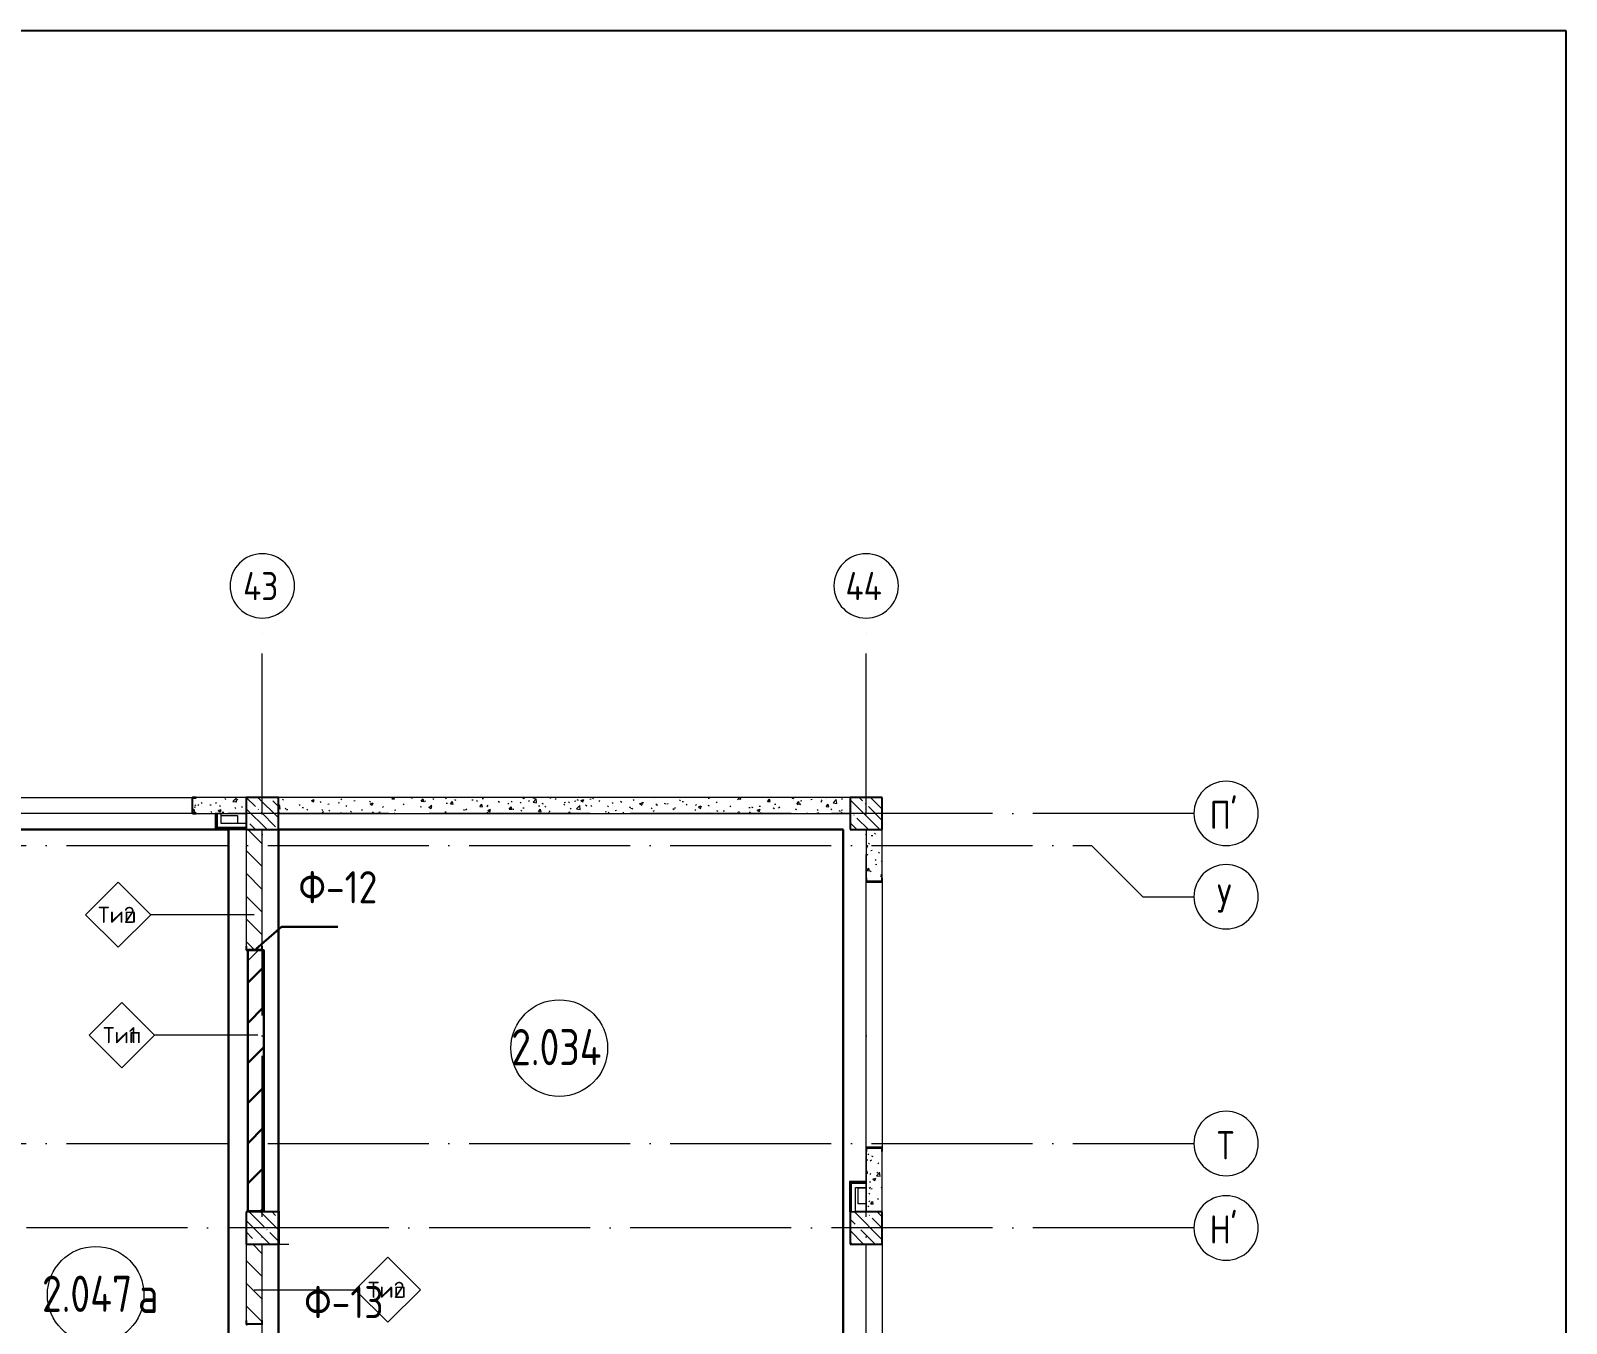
# Model space of a CAD drawing. Header units: millimetres. Extents: x -592259 to 288321, y -552984 to 293768.
# Drawn here: x 171082 to 190155, y -68544 to -52486 of the extents above; entities that cross this region are included whole.
import ezdxf

# ---------------------------------------------------------------- set-up
doc = ezdxf.new("R2010")
doc.units = ezdxf.units.MM
doc.linetypes.add('ADSK_Линия сетки', pattern=[2500, 2000, -250, 0, -250])
for name, color, linetype, lineweight in [('0.1) Блок', 6, 'Continuous', 30), ('2)Фарх готовы', 3, 'Continuous', 30), ('4) Штукатурка', 6, 'Continuous', 30), ('4.5) Штук Гипсовая по ЖБ', 6, 'Continuous', 30), ('4.6) Швы', 6, 'Continuous', 30), ('A-AREA-____-IDEN', 250, 'Continuous', 9), ('A-FLOR-____-OTLN', 250, 'Continuous', 9), ('A-WALL-____-IDEN', 250, 'Continuous', 9), ('A-WALL-____-MCUT', 250, 'Continuous', 13), ('A-WALL-____-PATT', 250, 'Continuous', 13), ('A-WALL-FNSH-MCUT', 250, 'Continuous', 13), ('I-WALL-____-OTLN', 250, 'Continuous', 9), ('S-COLS-____-MCUT', 250, 'Continuous', 25), ('S-COLS-____-OTLN', 250, 'Continuous', 9), ('S-GRID-____-IDEN', 250, 'Continuous', 9), ('S-GRID-____-OTLN', 250, 'Continuous', 9)]:
    doc.layers.add(name, color=color, linetype=linetype, lineweight=lineweight)
doc.styles.add('GOST Common', font='', dxfattribs={"width": 0.9, "height": 350})
doc.styles.add('GOST Common_1', font='', dxfattribs={"width": 0.9, "height": 250})
doc.styles.add('ISOCPEUR', font='isocpeur.ttf', dxfattribs={"width": 0.8, "height": 100})
doc.styles.add('ISOCPEUR_3', font='isocpeur.ttf', dxfattribs={"height": 250})
doc.styles.get('GOST Common').set_extended_font_data('GOST Common')
doc.styles.get('GOST Common_1').set_extended_font_data('GOST Common')
pattern_1 = [(135, (28708.77, -120984.93), (-141.42136, -141.42136), [])]
pattern_2 = [(50, (28708.77, -120984.93), (364.36793, -31.8783), [38.1, -419.1]), (355, (28708.77, -120984.93), (-70.48585, 382.1133), [30.48, -335.28]), (100.451, (28739.14, -120987.6), (293.885, 350.2334), [32.38, -356.18]), (46.184, (28708.77, -120883.33), (542.1585, -84.0858), [57.15, -628.65]), (96.636, (28753.95, -120890.34), (474.8049, 494.8554), [48.57, -534.27]), (351.184, (28708.8, -120883.33), (474.8102, 494.85), [45.72, -502.92]), (21, (28759.57, -120908.73), (303.22847, -204.53046), [38.1, -419.1]), (326, (28759.57, -120908.73), (123.6039, 368.37604), [30.48, -335.28]), (71.451, (28784.84, -120925.78), (426.8341, 163.8427), [32.38, -356.18]), (37.5, (28708.77, -120984.93), (6.17665, 169.11015), [16.764, -314.452, 16.764, -323.596, -336.55]), (37.5, (28708.77, -120984.93), (6.17665, 169.11015), [-671.576, 16.764, -319.786]), (7.5, (28708.77, -120984.93), (133.63888, 200.3615), [16.764, -177.292, 16.764, -306.832, -128.27]), (7.5, (28708.77, -120984.93), (133.63888, 200.3615), [-517.652, 16.764, -111.506]), (327.5, (28595.49, -120984.93), (271.18182, -11.45836), [16.764, -110.236, 16.764, -379.476, -525.78]), (327.5, (28595.49, -120984.93), (271.18182, -11.45836), [-523.24, 16.764, -509.016]), (317.5, (28544.7, -120984.93), (296.2585, 50.85285), [16.764, -148.336, 16.764, -246.38, -373.38]), (317.5, (28544.7, -120984.93), (296.2585, 50.85285), [-428.244, 16.764, -356.616])]

# ---------------------------------------------------------------- blocks, each defined once
blk = doc.blocks.new('BSC_Колонна _Прямоугольная - 400x400-31495037-АР1_Кладочный план 2 этажа С2и3')
at = {"layer": 'S-COLS-____-OTLN', "lineweight": 5}
h = blk.add_hatch(dxfattribs=at)
h.set_pattern_fill('FP_66', color=256, style=0, pattern_type=2)
h.set_pattern_definition([(135, (-145250, -58775), (-142.56192, -142.56192), []), (135, (-145107.44, -58775), (-142.56192, -142.56192), [252.016, -50.403, 3.353, -47.05])])
h.paths.add_polyline_path([(-200, -200), (200, -200), (200, 200), (-200, 200), (-200, 183)])
at = {"layer": 'S-COLS-____-MCUT'}
for p, q in [((200, 200), (-200, 200)), ((-200, 200), (-200, -200)), ((200, -200), (200, 200)), ((-200, -200), (200, -200))]:
    blk.add_line(p, q, dxfattribs=at)
blk = doc.blocks.new('BSC_Колонна _Прямоугольная - 400x400-V26-АР1_Кладочный план 2 этажа С2и3')
at = {"layer": 'S-COLS-____-OTLN', "lineweight": 5}
h = blk.add_hatch(dxfattribs=at)
h.set_pattern_fill('FP_67', color=256, style=0, pattern_type=2)
h.set_pattern_definition([(135, (-152750, -58775), (-142.56192, -142.56192), []), (135, (-152607.44, -58775), (-142.56192, -142.56192), [252.016, -50.403, 3.353, -47.05])])
h.paths.add_polyline_path([(-200, -200), (200, -200), (200, 200), (-200, 200)])
at = {"layer": 'S-COLS-____-MCUT'}
for p, q in [((200, 200), (-200, 200)), ((-200, 200), (-200, -200)), ((200, -200), (200, 200)), ((-200, -200), (200, -200))]:
    blk.add_line(p, q, dxfattribs=at)
blk = doc.blocks.new('BSC_Колонна _Прямоугольная - 400x400-V27-АР1_Кладочный план 2 этажа С2и3')
at = {"layer": 'S-COLS-____-OTLN', "lineweight": 5}
h = blk.add_hatch(dxfattribs=at)
h.set_pattern_fill('FP_68', color=256, style=0, pattern_type=2)
h.set_pattern_definition([(135, (-145250, -53625), (-142.56192, -142.56192), []), (135, (-145107.44, -53625), (-142.56192, -142.56192), [252.016, -50.403, 3.353, -47.05])])
h.paths.add_polyline_path([(-200, -200), (200, -200), (200, 200), (-200, 200)])
at = {"layer": 'S-COLS-____-MCUT'}
for p, q in [((200, 200), (-200, 200)), ((-200, 200), (-200, -200)), ((200, -200), (200, 200)), ((-200, -200), (200, -200))]:
    blk.add_line(p, q, dxfattribs=at)
blk = doc.blocks.new('ADSK_КолоннаНесущая_Швеллер_Гнутый_ГОСТ 8278-83 - 200х50х4_таб_1 2-38569602-АР1_Кладочный план 2 этажа С2и3')
at = {"layer": 'S-COLS-____-MCUT'}
for p, q in [((-10.1, 90), (-10.1, -90)), ((-6.1, -90), (-6.1, 90)), ((39.9, 100), (-0.1, 100)), ((-0.1, 96), (39.9, 96)), ((39.9, 96), (39.9, 100)), ((39.9, -96), (-0.1, -96)), ((-0.1, -100), (39.9, -100)), ((39.9, -100), (39.9, -96))]:
    blk.add_line(p, q, dxfattribs=at)
for centre, radius, start, end in [((-0.1, 90), 10, 90, 180), ((-0.1, 90), 6, 90, 180), ((-0.1, -90), 10, 180, 270), ((-0.1, -90), 6, 180, 270)]:
    blk.add_arc(centre, radius, start, end, dxfattribs=at)
blk = doc.blocks.new('ADSK_КолоннаНесущая_Швеллер_Гнутый_ГОСТ 8278-83 - 200х50х4_таб_1 2-V41-АР1_Кладочный план 2 этажа С2и3')
at = {"layer": 'S-COLS-____-MCUT'}
for p, q in [((-10.1, 90), (-10.1, -90)), ((-6.1, -90), (-6.1, 90)), ((39.9, 100), (-0.1, 100)), ((-0.1, 96), (39.9, 96)), ((39.9, 96), (39.9, 100)), ((39.9, -96), (-0.1, -96)), ((-0.1, -100), (39.9, -100)), ((39.9, -100), (39.9, -96))]:
    blk.add_line(p, q, dxfattribs=at)
for centre, radius, start, end in [((-0.1, 90), 10, 90, 180), ((-0.1, 90), 6, 90, 180), ((-0.1, -90), 10, 180, 270), ((-0.1, -90), 6, 180, 270)]:
    blk.add_arc(centre, radius, start, end, dxfattribs=at)
blk = doc.blocks.new('ADSK_КолоннаНесущая_Швеллер_Гнутый_ГОСТ 8278-83 - 200х50х4_таб_1 2-V42-АР1_Кладочный план 2 этажа С2и3')
at = {"layer": 'S-COLS-____-MCUT'}
for p, q in [((-6, -90), (-6, 90)), ((0, 96), (40, 96)), ((40, 100), (20, 100)), ((40, 96), (40, 100)), ((40, -96), (0, -96)), ((20, -100), (40, -100)), ((40, -100), (40, -96))]:
    blk.add_line(p, q, dxfattribs=at)
for centre, radius, start, end in [((0, 90), 10, 90.3368, 180), ((0, 90), 6, 90, 180), ((0, -90), 10, 180, 270), ((0, -90), 6, 180, 270)]:
    blk.add_arc(centre, radius, start, end, dxfattribs=at)
blk = doc.blocks.new('Ось сетки - Круг_Ø8 мм-39983606-АР1_Кладочный план 2 этажа С2и3')
at = {"layer": 'S-GRID-____-IDEN'}
for start, end in [(360, 180), (180, 360)]:
    blk.add_arc((0, 0), 4, start, end, dxfattribs=at)
blk = doc.blocks.new('AAR_СКБ_Марка_Помещения_мал - Номер-28977439-АР1_Кладочный план 2 этажа С2и3')
at = {"layer": 'A-AREA-____-IDEN'}
blk.add_circle((-0.028, 0), 3, dxfattribs=at)
blk = doc.blocks.new('ADSK_Марка_Стена - Типоразмер_ADSK_Марка-30564887-АР1_Кладочный план 2 этажа С2и3')
at = {"layer": 'A-WALL-____-IDEN'}
for p, q in [((-0.16, 4.37), (-4.21, 0.31)), ((3.9, 0.31), (-0.16, 4.37)), ((-4.21, 0.31), (-0.16, -3.74)), ((-0.16, -3.74), (3.9, 0.31))]:
    blk.add_line(p, q, dxfattribs=at)

msp = doc.modelspace()

# ---------------------------------------------------------------- hatches: boundary and pattern name
at = {"layer": '0.1) Блок'}
h = msp.add_hatch(dxfattribs=at)
h.set_pattern_fill('ANSI31', color=256, scale=111)
h.set_pattern_definition([(45, (16441.18, -120974.93), (-249.2021, 249.2021), [])])
h.paths.add_polyline_path([(173779.0691, -67149.9336), (173979.091, -67149.9336), (173978.7722, -63909.9336), (173778.7503, -63909.9336)])
at = {"layer": 'A-WALL-____-PATT', "lineweight": 15}
h = msp.add_hatch(dxfattribs=at)
h.set_pattern_fill('FP_83', color=256, style=0, pattern_type=2)
h.set_pattern_definition(pattern_2)
h.paths.add_polyline_path([(169157.7503, -62209.9342), (169787.7717, -62209.9342), (169787.7717, -62009.9342), (169157.7503, -62009.9342), (169157.7503, -62027.0009)])
h.paths.add_polyline_path([(173087.7717, -62209.9342), (173758.7503, -62209.9342), (173758.7503, -62009.9342), (173087.7717, -62009.9342)])
h = msp.add_hatch(dxfattribs=at)
h.set_pattern_fill('FP_83', color=256, style=0, pattern_type=2)
h.set_pattern_definition(pattern_2)
h.paths.add_polyline_path([(181258.7503, -62209.9342), (181258.7503, -62009.9342), (174158.7722, -62009.9342), (174158.7722, -62209.9342), (176351.0951, -62209.9342)])
h = msp.add_hatch(dxfattribs=at)
h.set_pattern_fill('FP_1', color=256, style=0, pattern_type=2)
h.set_pattern_definition(pattern_1)
h.paths.add_polyline_path([(173958.7722, -63909.9336), (173958.7722, -62409.9342), (173758.7722, -62409.9342), (173758.7722, -63909.9336), (173778.7503, -63909.9336)])
h = msp.add_hatch(dxfattribs=at)
h.set_pattern_fill('FP_83', color=256, style=0, pattern_type=2)
h.set_pattern_definition(pattern_2)
h.paths.add_polyline_path([(181658.7503, -67159.9342), (181658.7503, -66359.9347), (181458.7503, -66359.9347), (181458.7503, -67159.9342)])
h.paths.add_polyline_path([(181658.7503, -63059.9347), (181658.7503, -62409.9342), (181458.7503, -62409.9342), (181458.7503, -63059.9347)])
h = msp.add_hatch(dxfattribs=at)
h.set_pattern_fill('FP_12', color=256, style=0, pattern_type=2)
h.set_pattern_definition([(45, (28708.77, -120984.93), (-251.4472, 251.4472), []), (45, (28708.77, -120603.93), (-251.4472, 251.4472), [])])
h.paths.add_polyline_path([(174168.7722, -64029.9336), (174168.7722, -63909.9336), (173778.7503, -63909.9336), (173778.7503, -64029.9336), (174028.7503, -64029.9336)])
h = msp.add_hatch(dxfattribs=at)
h.set_pattern_fill('FP_1', color=256, style=0, pattern_type=2)
h.set_pattern_definition(pattern_1)
h.paths.add_polyline_path([(173958.7722, -73259.9342), (173958.7722, -71059.9347), (173758.7722, -71059.9347), (173758.7722, -73259.9342)])
h.paths.add_polyline_path([(173958.7722, -68559.9347), (173958.7722, -67559.9342), (173758.7722, -67559.9342), (173758.7722, -68559.9347)])
at = {"layer": 'S-COLS-____-OTLN', "lineweight": 5}
h = msp.add_hatch(dxfattribs=at)
h.set_pattern_fill('FP_40', color=256, style=0, pattern_type=2)
h.set_pattern_definition([(135, (28708.77, -120984.93), (-142.5612, -142.5612), []), (135, (28851.33, -120984.93), (-142.5612, -142.5612), [252.016, -50.403, 3.353, -47.05])])
h.paths.add_polyline_path([(181258.7722, -67559.9342), (181658.7722, -67559.9342), (181658.7722, -67159.9342), (181258.7722, -67159.9342)])

# ---------------------------------------------------------------- linework, layer by layer
at = {"color": 1}
msp.add_lwpolyline([(190155.0591, -52485.6421), (142508.7722, -52485.6421), (142508.7722, -125419.5315), (190155.0591, -125419.5315)], close=True, dxfattribs=at)
at = {"layer": '0.1) Блок'}
msp.add_lwpolyline([(173779.0691, -67149.9336), (173979.091, -67149.9336), (173978.7722, -63909.9336), (173778.7503, -63909.9336)], close=True, dxfattribs=at)
at = {"layer": '2)Фарх готовы'}
msp.add_lwpolyline([(173881.0447, -63892.5165), (174198.6866, -63618.3872), (174898.6866, -63618.3872)], dxfattribs=at)
at = {"layer": '4) Штукатурка'}
for p, q in [((173536.9254, -62409.9342), (173536.9254, -120666.6198)), ((174158.7722, -72639.9347), (174158.7722, -62409.9342))]:
    msp.add_line(p, q, dxfattribs=at)
at = {"layer": '4.5) Штук Гипсовая по ЖБ'}
for p, q in [((169330.6823, -62409.9342), (173536.9254, -62409.9342)), ((174158.7722, -62409.9342), (181172.5438, -62409.9342)), ((181172.5438, -62409.9342), (181172.5438, -73138.9658))]:
    msp.add_line(p, q, dxfattribs=at)
at = {"layer": '4.6) Швы'}
for points in [[(172544.1659, -62409.9342), (173536.9254, -62409.9342)], [(181172.5438, -63595.6341), (181172.5438, -62454.4449)], [(181172.5438, -67359.9342), (181172.5438, -66218.745)], [(173536.9254, -67985.9651), (173536.9254, -66844.776)], [(181172.5438, -68269.684), (181172.5438, -67128.4949)]]:
    msp.add_lwpolyline(points, dxfattribs=at)
at = {"layer": 'A-FLOR-____-OTLN'}
for p, q in [((173448.7503, -62234.9342), (173648.7503, -62234.9342)), ((173648.7503, -62234.9342), (173648.7503, -62334.9342)), ((181358.7722, -67059.8148), (181358.7722, -66859.8148)), ((181358.7722, -66859.8148), (181458.7503, -66859.8148)), ((181458.7503, -67059.8148), (181358.7722, -67059.8148))]:
    msp.add_line(p, q, dxfattribs=at)
at = {"layer": 'A-WALL-____-IDEN'}
for p, q in [((173858.7722, -63467.6327), (172573.1472, -63467.6327)), ((173903.7503, -64962.9504), (172618.1253, -64962.9504)), ((173858.7722, -68126.1561), (175113.1472, -68126.1561))]:
    msp.add_line(p, q, dxfattribs=at)
at = {"layer": 'A-WALL-____-MCUT', "color": 7, "lineweight": 15}
for p, q in [((173758.7503, -62009.9342), (173087.7717, -62009.9342)), ((173087.7717, -62009.9342), (173087.7717, -62209.9342)), ((181258.7503, -62009.9342), (174158.7722, -62009.9342)), ((173087.7717, -62209.9342), (173758.7503, -62209.9342)), ((174158.7722, -62209.9342), (181258.7503, -62209.9342)), ((173758.7722, -62409.9342), (173758.7722, -63909.9336)), ((173958.7722, -63909.9336), (173958.7722, -62409.9342)), ((181458.7503, -62409.9342), (181458.7503, -63059.9347)), ((181658.7503, -63059.9347), (181658.7503, -62409.9342)), ((181458.7503, -63059.9347), (181658.7503, -63059.9347)), ((173758.7722, -63909.9336), (173778.7503, -63909.9336)), ((173778.7503, -63909.9336), (173778.7503, -67149.9336)), ((181458.7503, -66359.9347), (181458.7503, -67159.9342)), ((181658.7503, -66359.9347), (181458.7503, -66359.9347)), ((181658.7503, -67159.9342), (181658.7503, -66359.9347)), ((173778.7503, -67149.9336), (174168.7722, -67149.9336)), ((174168.7722, -67149.9336), (174168.7722, -67559.9342)), ((181458.7503, -67159.9342), (181658.7503, -67159.9342)), ((173758.7722, -67559.9342), (173758.7722, -68529.9347)), ((173958.7722, -68529.9347), (173958.7722, -67559.9342)), ((174168.7722, -67559.9342), (174288.7722, -67559.9342))]:
    msp.add_line(p, q, dxfattribs=at)
at = {"layer": 'A-WALL-____-MCUT', "color": 42, "lineweight": 15}
for p, q in [((173386.2367, -62209.9342), (173386.2367, -62397.4342)), ((173758.7722, -62397.4342), (173386.2367, -62397.4342)), ((181264.2503, -67159.9342), (181264.2503, -66796.3148)), ((181458.7732, -66796.3148), (181264.2503, -66796.3148)), ((181258.7722, -67159.9342), (181326.7503, -67159.9342))]:
    msp.add_line(p, q, dxfattribs=at)
at = {"layer": 'A-WALL-____-MCUT', "color": 30, "lineweight": 15}
for p, q in [((173448.7367, -62209.9342), (173398.7367, -62209.9342)), ((173398.7367, -62209.9342), (173398.7367, -62384.9342)), ((173448.7367, -62334.9342), (173448.7367, -62209.9342)), ((173758.7722, -62334.9342), (173448.7367, -62334.9342)), ((173758.7722, -62384.9342), (173398.7367, -62384.9342)), ((181276.7503, -67159.9342), (181276.7503, -66808.8148)), ((181458.7732, -66808.8148), (181276.7503, -66808.8148)), ((181326.7503, -67159.9342), (181326.7503, -66858.8148)), ((181326.7503, -66858.8148), (181458.7732, -66858.8148)), ((181458.7732, -66858.8148), (181458.7732, -66808.8148))]:
    msp.add_line(p, q, dxfattribs=at)
at = {"layer": 'A-WALL-____-MCUT', "lineweight": 15}
msp.add_line((173778.7503, -63909.9336), (173958.7722, -63909.9336), dxfattribs=at)
at = {"layer": 'A-WALL-FNSH-MCUT', "lineweight": 15}
for p, q in [((173398.7367, -62209.9342), (173373.7367, -62209.9342)), ((173373.7367, -62209.9342), (173373.7367, -62409.9342)), ((173373.7367, -62409.9342), (173758.7722, -62409.9342)), ((181251.7503, -66783.8148), (181251.7503, -67159.9342)), ((181458.7732, -66783.8148), (181251.7503, -66783.8148)), ((181458.7732, -66808.8148), (181458.7732, -66783.8148)), ((181251.7503, -67159.9342), (181258.7722, -67159.9342))]:
    msp.add_line(p, q, dxfattribs=at)
at = {"layer": 'I-WALL-____-OTLN', "lineweight": 15}
for p, q in [((169787.7717, -62009.9342), (173087.7717, -62009.9342)), ((173087.7717, -62209.9342), (169787.7717, -62209.9342)), ((181458.7503, -66359.9347), (181458.7503, -63059.9347)), ((181658.7503, -63059.9347), (181658.7503, -66359.9347)), ((181458.7503, -69259.9342), (181458.7503, -67559.9342)), ((181658.7503, -67559.9342), (181658.7503, -69259.9342))]:
    msp.add_line(p, q, dxfattribs=at)
at = {"layer": 'S-COLS-____-MCUT'}
for p, q in [((181258.7722, -67159.9342), (181258.7722, -67559.9342)), ((181658.7722, -67159.9342), (181326.7503, -67159.9342)), ((181658.7722, -67559.9342), (181658.7722, -67159.9342)), ((181258.7722, -67559.9342), (181658.7722, -67559.9342))]:
    msp.add_line(p, q, dxfattribs=at)
at = {"layer": 'S-COLS-____-OTLN'}
for p, q in [((181264.2503, -67159.9342), (181258.7722, -67159.9342)), ((181276.7503, -67159.9342), (181264.2503, -67159.9342)), ((181326.7503, -67159.9342), (181276.7503, -67159.9342))]:
    msp.add_line(p, q, dxfattribs=at)
at = {"layer": 'S-GRID-____-OTLN', "linetype": 'ADSK_Линия сетки'}
for p, q in [((173958.7722, -124723.7741), (173958.7722, -59782.9296)), ((181458.7722, -124723.7741), (181458.7722, -59782.9296)), ((185529.6518, -62209.9342), (128028.7722, -62209.9342)), ((94022.7944, -62609.9342), (184259.6518, -62609.9342)), ((94022.7944, -66309.9342), (185529.6518, -66309.9342)), ((185529.6518, -67359.9342), (128028.7722, -67359.9342))]:
    msp.add_line(p, q, dxfattribs=at)
at = {"layer": 'S-GRID-____-OTLN'}
for p, q in [((184259.6518, -62609.9342), (184894.6518, -63244.9342)), ((184894.6518, -63244.9342), (185529.6518, -63244.9342))]:
    msp.add_line(p, q, dxfattribs=at)

# ---------------------------------------------------------------- block references
at = {"layer": 'A-AREA-____-IDEN', "xscale": 200, "yscale": 200, "zscale": 99.99999999999993}
for p in [(177653.2757, -65124.5844), (171894.5453, -68189.2043)]:
    msp.add_blockref('AAR_СКБ_Марка_Помещения_мал - Номер-28977439-АР1_Кладочный план 2 этажа С2и3', p, dxfattribs=at)
at = {"layer": 'A-WALL-____-IDEN', "xscale": 99.99999999999993, "yscale": 99.99999999999993, "zscale": 99.99999999999993}
for p in [(172183.0553, -63498.8827), (172228.0334, -64994.2004), (175534.4891, -68157.4061)]:
    msp.add_blockref('ADSK_Марка_Стена - Типоразмер_ADSK_Марка-30564887-АР1_Кладочный план 2 этажа С2и3', p, dxfattribs=at)
at = {"layer": 'S-COLS-____-OTLN'}
for name, p in [('ADSK_КолоннаНесущая_Швеллер_Гнутый_ГОСТ 8278-83 - 200х50х4_таб_1 2-38569602-АР1_Кладочный план 2 этажа С2и3', (173097.8717, -62109.9342)), ('BSC_Колонна _Прямоугольная - 400x400-31495037-АР1_Кладочный план 2 этажа С2и3', (173958.7722, -62209.9342)), ('BSC_Колонна _Прямоугольная - 400x400-V26-АР1_Кладочный план 2 этажа С2и3', (181458.7722, -62209.9342)), ('BSC_Колонна _Прямоугольная - 400x400-V27-АР1_Кладочный план 2 этажа С2и3', (173958.7722, -67359.9342))]:
    msp.add_blockref(name, p, dxfattribs=at)
for name, p, rotation in [('ADSK_КолоннаНесущая_Швеллер_Гнутый_ГОСТ 8278-83 - 200х50х4_таб_1 2-38569602-АР1_Кладочный план 2 этажа С2и3', (181558.7503, -63049.8347), 89.99999999996523), ('ADSK_КолоннаНесущая_Швеллер_Гнутый_ГОСТ 8278-83 - 200х50х4_таб_1 2-V41-АР1_Кладочный план 2 этажа С2и3', (173858.7722, -63899.8336), 90.00000000000044), ('ADSK_КолоннаНесущая_Швеллер_Гнутый_ГОСТ 8278-83 - 200х50х4_таб_1 2-38569602-АР1_Кладочный план 2 этажа С2и3', (181558.7503, -66370.0347), 269.9999999999649), ('ADSK_КолоннаНесущая_Швеллер_Гнутый_ГОСТ 8278-83 - 200х50х4_таб_1 2-V42-АР1_Кладочный план 2 этажа С2и3', (173858.7503, -68549.8347), 90.00000000000044)]:
    msp.add_blockref(name, p, dxfattribs=dict(at, rotation=rotation))
at = {"layer": 'S-GRID-____-IDEN', "xscale": 99.99999999999993, "yscale": 99.99999999999993, "zscale": 99.99999999999993}
for p in [(173958.7722, -59382.9296), (181458.7722, -59382.9296)]:
    msp.add_blockref('Ось сетки - Круг_Ø8 мм-39983606-АР1_Кладочный план 2 этажа С2и3', p, dxfattribs=at)
for p, rotation in [((185929.6518, -62209.9342), 89.9999999999998), ((185929.6518, -63244.9342), 269.9999999999994), ((185929.6518, -66309.9342), 269.9999999999994), ((185929.6518, -67359.9342), 89.9999999999998)]:
    msp.add_blockref('Ось сетки - Круг_Ø8 мм-39983606-АР1_Кладочный план 2 этажа С2и3', p, dxfattribs=dict(at, rotation=rotation))

# ---------------------------------------------------------------- texts
at = {"layer": '2)Фарх готовы', "char_height": 400, "width": 526.708687, "attachment_point": 1, "style": 'GOST Common_1'}
for s, insert in [('Ф-12', (174409.1346, -62926.6322)), ('Ф-13', (174479.7683, -68080.2728))]:
    msp.add_mtext(s, dxfattribs=dict(at, insert=insert))
at = {"layer": 'A-AREA-____-IDEN', "char_height": 450, "attachment_point": 1, "style": 'ISOCPEUR'}
for s, insert, width in [('2.034', (177049.7583, -64887.6346), 673.4175), ('2.047', (171222.228, -67952.2545), 673.4175), ('\\fISOCPEUR|b0|i0|c204|p34|;\\W.8;а', (172414.3674, -67965.6148), 166.751)]:
    msp.add_mtext(s, dxfattribs=dict(at, insert=insert, width=width))
at = {"layer": 'A-WALL-____-IDEN', "char_height": 200, "attachment_point": 1, "style": 'ISOCPEUR_3'}
for s, insert, width in [('Тип', (171918.6745, -63369.214), 387.215062), (' 2', (172238.1589, -63369.214), 230.084312), ('Тип', (171979.7526, -64864.5317), 387.215062), (' 1', (172299.237, -64864.5317), 190.801625), ('Тип', (175270.1083, -68027.7374), 387.215062), (' 2', (175589.5927, -68027.7374), 230.084312)]:
    msp.add_mtext(s, dxfattribs=dict(at, insert=insert, width=width))
at = {"layer": 'S-GRID-____-IDEN', "color": 18, "true_color": 0x000000, "char_height": 350, "attachment_point": 1, "style": 'GOST Common'}
for s, insert, width in [('43', (173719.8916, -59210.3963), 577.215), ('44', (181201.8916, -59210.3963), 620.506125), ("\\fGOST Common|b0|i0|c204|p34|;\\W.9;'", (185980.359, -62052.7086), 137.088562), ('\\fGOST Common|b0|i0|c204|p34|;\\W.9;П', (185724.3747, -62052.7086), 310.253062), ('\\fGOST Common|b0|i0|c204|p34|;\\W.9;У', (185816.3289, -63092.3472), 310.253062), ('\\fGOST Common|b0|i0|c204|p34|;\\W.9;Т', (185816.3289, -66157.3472), 310.253062), ("\\fGOST Common|b0|i0|c204|p34|;\\W.9;'", (185980.359, -67202.7086), 137.088562), ('\\fGOST Common|b0|i0|c204|p34|;\\W.9;Н', (185724.3747, -67202.7086), 310.253062)]:
    msp.add_mtext(s, dxfattribs=dict(at, insert=insert, width=width))

doc.saveas('drawing.dxf')
